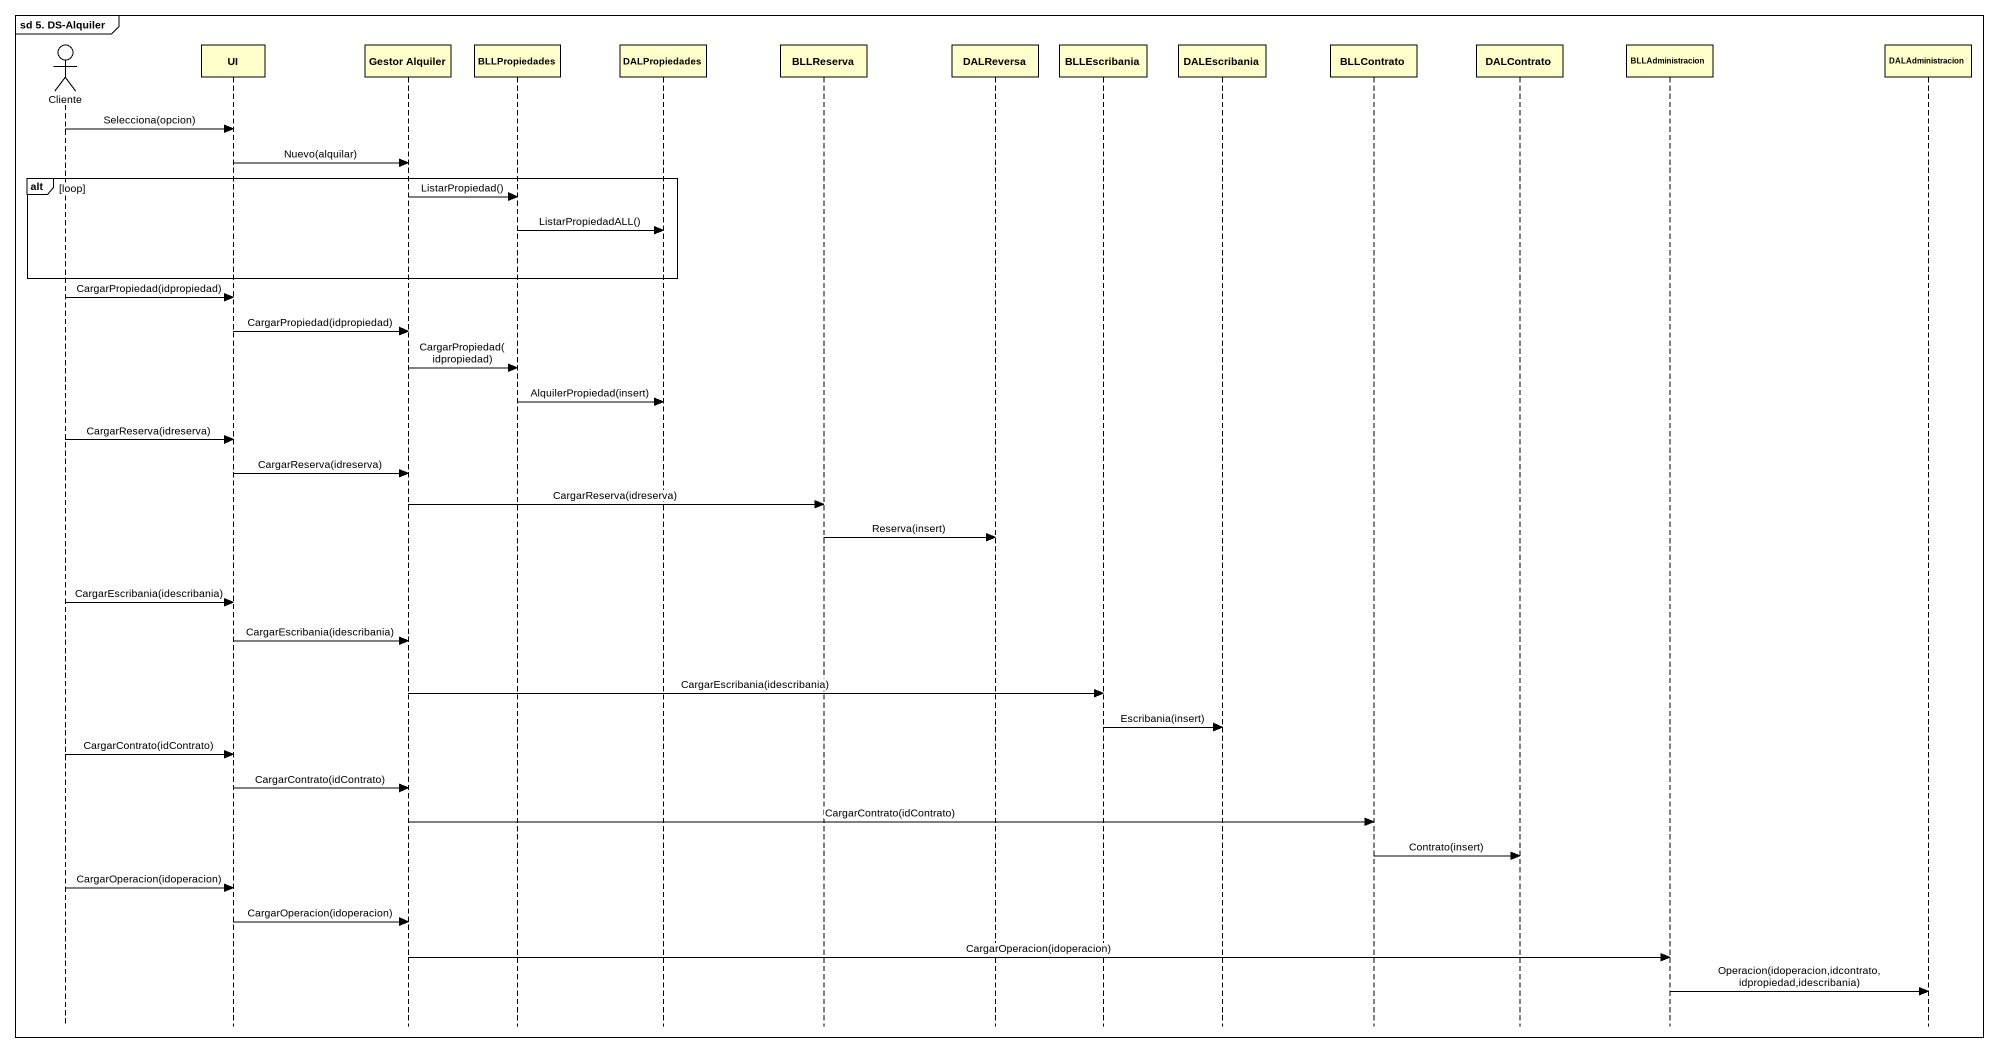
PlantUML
@startuml
mainframe sd 5. DS-Alquiler
hide footbox
actor Cliente
participant UI
participant "Gestor Alquiler" as Gestor_Alquiler
participant BLLPropiedades
participant DALPropiedades
participant BLLReserva
participant DALReversa
participant BLLEscribania
participant DALEscribania
participant BLLContrato
participant DALContrato
participant BLLAdministracion
participant DALAdministracion

Cliente -> UI : Selecciona(opcion)
UI -> Gestor_Alquiler : Nuevo(alquilar)
alt loop
  Gestor_Alquiler -> BLLPropiedades : ListarPropiedad()
  BLLPropiedades -> DALPropiedades : ListarPropiedadALL()
end
Cliente -> UI : CargarPropiedad(idpropiedad)
UI -> Gestor_Alquiler : CargarPropiedad(idpropiedad)
Gestor_Alquiler -> BLLPropiedades : CargarPropiedad(idpropiedad)
BLLPropiedades -> DALPropiedades : AlquilerPropiedad(insert)
Cliente -> UI : CargarReserva(idreserva)
UI -> Gestor_Alquiler : CargarReserva(idreserva)
Gestor_Alquiler -> BLLReserva : CargarReserva(idreserva)
BLLReserva -> DALReversa : Reserva(insert)
Cliente -> UI : CargarEscribania(idescribania)
UI -> Gestor_Alquiler : CargarEscribania(idescribania)
Gestor_Alquiler -> BLLEscribania : CargarEscribania(idescribania)
BLLEscribania -> DALEscribania : Escribania(insert)
Cliente -> UI : CargarContrato(idContrato)
UI -> Gestor_Alquiler : CargarContrato(idContrato)
Gestor_Alquiler -> BLLContrato : CargarContrato(idContrato)
BLLContrato -> DALContrato : Contrato(insert)
Cliente -> UI : CargarOperacion(idoperacion)
UI -> Gestor_Alquiler : CargarOperacion(idoperacion)
Gestor_Alquiler -> BLLAdministracion : CargarOperacion(idoperacion)
BLLAdministracion -> DALAdministracion : Operacion(idoperacion,idcontrato, idpropiedad,idescribania)
@enduml
